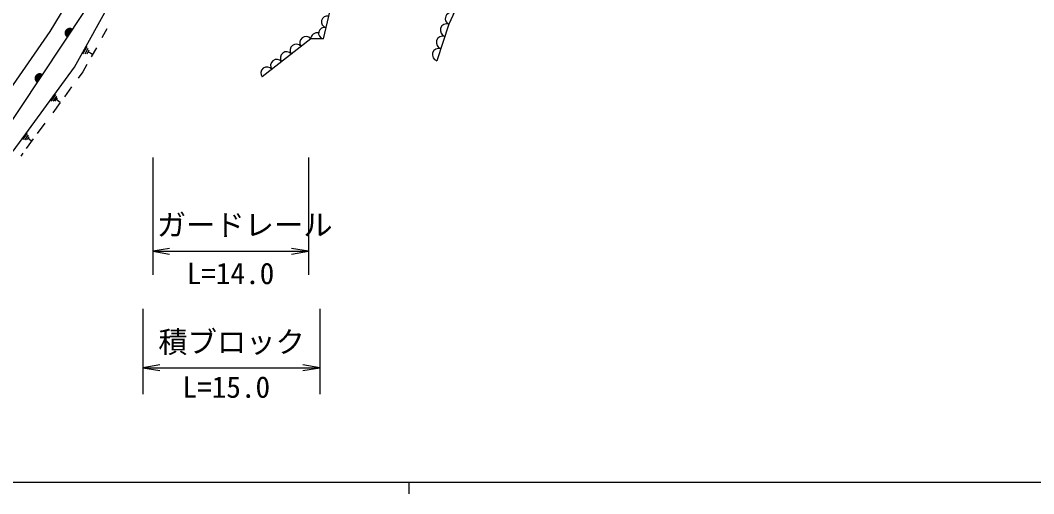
# Model space of a CAD drawing. Units: millimetres, scale not verified. Extents: x 40000 to 680000, y 20000 to 380000.
# Drawn here: x 234833 to 321365, y 204000 to 244439 of the extents above; entities that cross this region are included whole.
import ezdxf
from ezdxf.enums import TextEntityAlignment as Align

# ---------------------------------------------------------------- set-up
doc = ezdxf.new("R2010")
doc.units = ezdxf.units.MM
doc.header["$LTSCALE"] = 1000
for name, color, linetype, lineweight in [('M-BGD', 7, 'Continuous', 25), ('M-STR-STR3', 7, 'Continuous', 25), ('M-TTL-BAND', 7, 'Continuous', 25)]:
    doc.layers.add(name, color=color, linetype=linetype, lineweight=lineweight)
doc.styles.add('ＭＳ ゴシック', font='')
doc.styles.get('ＭＳ ゴシック').set_extended_font_data('MS Gothic')

# ---------------------------------------------------------------- blocks, each defined once
blk = doc.blocks.new('open_arrow')
at = {"color": 0, "linetype": 'Continuous', "lineweight": -2}
blk.add_lwpolyline([(7.5, 1.25), (0, 0), (7.5, -1.25)], dxfattribs=at)

msp = doc.modelspace()

# ---------------------------------------------------------------- linework, layer by layer
at = {"layer": 'M-BGD'}
for p, q in [((277025, 256273), (271420, 244112)), ((239803, 247500), (237344, 243471)), ((239451, 240435), (243478, 247667)), ((261383, 245769), (260686, 242843)), ((240349, 245283), (232633, 233669)), ((271420, 244112), (270395, 240967)), ((237344, 243471), (230484, 233580)), ((242229, 243698), (241803, 242940)), ((259639, 242848), (255487, 239593)), ((260686, 242843), (259639, 242848)), ((240186, 241566), (240549, 242200)), ((240361, 241574), (240633, 242052)), ((240535, 241582), (240717, 241904)), ((241012, 241523), (240627, 241748)), ((241328, 242094), (240887, 241308)), ((240529, 240669), (240168, 240028)), ((234213, 233249), (239451, 240435)), ((240168, 240028), (239782, 239504)), ((237460, 237538), (237883, 238110)), ((239220, 238742), (238596, 237895)), ((238232, 237401), (237599, 236542)), ((237631, 237526), (237945, 237956)), ((237792, 237516), (237998, 237803)), ((238241, 237412), (237900, 237659)), ((236943, 235652), (236288, 234764)), ((235064, 234241), (235460, 234778)), ((235225, 234232), (235524, 234634)), ((235945, 234298), (235346, 233485)), ((235375, 234214), (235579, 234491)), ((235804, 234114), (235483, 234357)), ((235049, 233082), (234874, 232845))]:
    msp.add_line(p, q, dxfattribs=at)
for centre, radius, start, end in [((271635, 244580), 515, 65.25317, 245.25317), ((261035, 244306), 501, 76.60126, 256.60126), ((271249, 243588), 551, 71.95072, 251.95072), ((239063, 243348), 400, 56.40099, 236.40099), ((239063, 243348), 400, 56.40099, 236.40099), ((239063, 243348), 350, 56.40099, 236.40099), ((239063, 243348), 300, 56.40099, 236.40099), ((239063, 243348), 250, 56.40099, 236.40099), ((239063, 243348), 200, 56.40099, 236.40099), ((239063, 243348), 150, 56.40099, 236.40099), ((239063, 243348), 100, 56.40099, 236.40099), ((239063, 243348), 50, 56.40099, 236.40099), ((260163, 242845), 523, 75.77116, 179.73671), ((260802, 243331), 501, 76.60126, 256.60126), ((258394, 241871), 528, 38.08659, 218.08659), ((259224, 242522), 528, 38.08659, 218.08659), ((260163, 242845), 523, 359.73671, 4.35995), ((270907, 242540), 551, 71.95072, 251.95072), ((257563, 241220), 528, 38.08659, 218.08659), ((270566, 241491), 551, 71.95072, 251.95072), ((256733, 240570), 528, 38.08659, 218.08659), ((236491, 239476), 400, 56.40099, 236.40099), ((236491, 239476), 400, 56.40099, 236.40099), ((236491, 239476), 350, 56.40099, 236.40099), ((236491, 239476), 300, 56.40099, 236.40099), ((236491, 239476), 250, 56.40099, 236.40099), ((255902, 239919), 528, 38.08659, 218.08659), ((236491, 239476), 200, 56.40099, 236.40099), ((236491, 239476), 150, 56.40099, 236.40099), ((236491, 239476), 100, 56.40099, 236.40099), ((236491, 239476), 50, 56.40099, 236.40099)]:
    msp.add_arc(centre, radius, start, end, dxfattribs=at)
at = {"layer": 'M-STR-STR3'}
for p, q in [((246138, 232710), (246138, 222710)), ((259444, 232710), (259444, 222710)), ((246138, 224710), (259444, 224710)), ((245308, 219797), (245308, 212493)), ((260402, 219797), (260402, 212493)), ((245308, 214763), (260402, 214763))]:
    msp.add_line(p, q, dxfattribs=at)
at = {"layer": 'M-TTL-BAND'}
for p, q in [((40000, 205000), (579000, 205000)), ((268000, 205000), (268000, 204000))]:
    msp.add_line(p, q, dxfattribs=at)

# ---------------------------------------------------------------- block references
at = {"layer": 'M-STR-STR3', "xscale": 193, "yscale": 193}
for p in [(246138, 224710), (245308, 214763)]:
    msp.add_blockref('open_arrow', p, dxfattribs=at)
at = {"layer": 'M-STR-STR3', "xscale": 193, "yscale": 193, "rotation": 180}
for p in [(259444, 224710), (260402, 214763)]:
    msp.add_blockref('open_arrow', p, dxfattribs=at)

# ---------------------------------------------------------------- texts
at = {"layer": 'M-STR-STR3', "style": 'ＭＳ ゴシック'}
for s, p in [('ガードレール', (246491, 225496)), ('L=14.0', (249041, 221351)), ('積ブロック', (246626, 215495)), ('L=15.0', (248685, 211646))]:
    msp.add_text(s, height=1833, dxfattribs=at).set_placement(p, align=Align.BOTTOM_LEFT)

doc.saveas('drawing.dxf')
